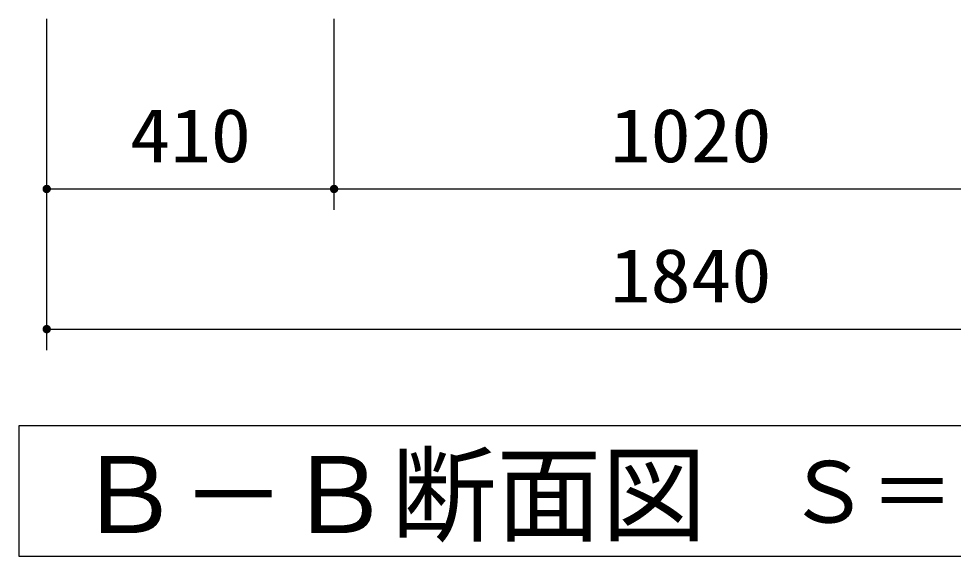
# Model space of a CAD drawing. Units: millimetres, scale not verified. Extents: x -8910 to 8910, y -6308 to 6308.
# Drawn here: x 598 to 1932, y -4833 to -4066 of the extents above; entities that cross this region are included whole.
import ezdxf
from ezdxf.enums import TextEntityAlignment as Align

# ---------------------------------------------------------------- set-up
doc = ezdxf.new("R2010")
doc.units = ezdxf.units.MM
doc.header["$LTSCALE"] = 30
for name, color, linetype, lineweight in [('0-1_製作', 5, 'Continuous', 25), ('0-6_機器', 2, 'Continuous', 25), ('0-A_寸法', 5, 'Continuous', 25)]:
    doc.layers.add(name, color=color, linetype=linetype, lineweight=lineweight)
doc.styles.add('ＭＳ ゴシック', font='')
doc.styles.get('ＭＳ ゴシック').set_extended_font_data('MS Gothic')

msp = doc.modelspace()

# ---------------------------------------------------------------- linework, layer by layer
at = {"layer": '0-1_製作', "color": 2}
for p, q in [((638.49, -4339.16), (638.49, -4066.18)), ((1048.49, -4339.16), (1048.49, -4066.18)), ((638.49, -4309.16), (1048.49, -4309.16)), ((1048.49, -4309.16), (2068.49, -4309.16))]:
    msp.add_line(p, q, dxfattribs=at)
at = {"layer": '0-1_製作'}
for points in [[(632.49, -4309.16), (638.49, -4303.16), (638.49, -4309.16)], [(632.5, -4308.79), (638.49, -4303.16), (632.49, -4309.16)], [(632.59, -4308.04), (638.49, -4303.16), (632.5, -4308.79)], [(632.78, -4307.31), (638.49, -4303.16), (632.59, -4308.04)], [(633.06, -4306.61), (638.49, -4303.16), (632.78, -4307.31)], [(633.42, -4305.95), (638.49, -4303.16), (633.06, -4306.61)], [(633.87, -4305.34), (638.49, -4303.16), (633.42, -4305.95)], [(634.38, -4304.79), (638.49, -4303.16), (633.87, -4305.34)], [(634.96, -4304.31), (638.49, -4303.16), (634.38, -4304.79)], [(635.6, -4303.9), (638.49, -4303.16), (634.96, -4304.31)], [(636.28, -4303.58), (638.49, -4303.16), (635.6, -4303.9)], [(637, -4303.35), (638.49, -4303.16), (636.28, -4303.58)], [(637, -4303.35), (637.74, -4303.21), (638.49, -4303.16)], [(638.49, -4303.16), (644.3, -4307.67), (638.49, -4309.16)], [(638.49, -4303.16), (644.07, -4306.95), (644.3, -4307.67)], [(638.49, -4303.16), (643.75, -4306.27), (644.07, -4306.95)], [(638.49, -4303.16), (643.34, -4305.64), (643.75, -4306.27)], [(638.49, -4303.16), (642.86, -4305.05), (643.34, -4305.64)], [(638.49, -4303.16), (642.31, -4304.54), (642.86, -4305.05)], [(638.49, -4303.16), (641.7, -4304.1), (642.31, -4304.54)], [(638.49, -4303.16), (641.04, -4303.73), (641.7, -4304.1)], [(638.49, -4303.16), (640.34, -4303.46), (641.04, -4303.73)], [(638.49, -4303.16), (639.61, -4303.27), (640.34, -4303.46)], [(638.49, -4303.16), (638.87, -4303.17), (639.61, -4303.27)], [(1042.49, -4309.16), (1048.49, -4303.16), (1048.49, -4309.16)], [(1042.5, -4308.79), (1048.49, -4303.16), (1042.49, -4309.16)], [(1042.6, -4308.04), (1048.49, -4303.16), (1042.5, -4308.79)], [(1042.78, -4307.31), (1048.49, -4303.16), (1042.6, -4308.04)], [(1043.06, -4306.61), (1048.49, -4303.16), (1042.78, -4307.31)], [(1043.42, -4305.95), (1048.49, -4303.16), (1043.06, -4306.61)], [(1043.87, -4305.34), (1048.49, -4303.16), (1043.42, -4305.95)], [(1044.38, -4304.79), (1048.49, -4303.16), (1043.87, -4305.34)], [(1044.96, -4304.31), (1048.49, -4303.16), (1044.38, -4304.79)], [(1045.6, -4303.9), (1048.49, -4303.16), (1044.96, -4304.31)], [(1046.28, -4303.58), (1048.49, -4303.16), (1045.6, -4303.9)], [(1046.28, -4303.58), (1047.74, -4303.21), (1048.49, -4303.16)], [(1047, -4303.35), (1047.74, -4303.21), (1046.28, -4303.58)], [(1048.49, -4303.16), (1054.3, -4307.67), (1048.49, -4309.16)], [(1048.49, -4303.16), (1054.07, -4306.95), (1054.3, -4307.67)], [(1048.49, -4303.16), (1053.75, -4306.27), (1054.07, -4306.95)], [(1048.49, -4303.16), (1053.34, -4305.64), (1053.75, -4306.27)], [(1048.49, -4303.16), (1052.86, -4305.05), (1053.34, -4305.64)], [(1048.49, -4303.16), (1052.31, -4304.54), (1052.86, -4305.05)], [(1048.49, -4303.16), (1051.7, -4304.1), (1052.31, -4304.54)], [(1048.49, -4303.16), (1051.04, -4303.73), (1051.7, -4304.1)], [(1048.49, -4303.16), (1050.34, -4303.46), (1051.04, -4303.73)], [(1048.49, -4303.16), (1049.61, -4303.27), (1050.34, -4303.46)], [(1048.49, -4303.16), (1048.87, -4303.17), (1049.61, -4303.27)], [(632.54, -4309.91), (632.49, -4309.16), (638.49, -4309.16)], [(632.54, -4309.91), (638.49, -4309.16), (632.68, -4310.65)], [(632.68, -4310.65), (638.49, -4309.16), (632.91, -4311.37)], [(632.91, -4311.37), (638.49, -4309.16), (633.23, -4312.05)], [(633.23, -4312.05), (638.49, -4309.16), (633.63, -4312.69)], [(633.63, -4312.69), (638.49, -4309.16), (634.11, -4313.27)], [(634.11, -4313.27), (638.49, -4309.16), (634.66, -4313.78)], [(634.66, -4313.78), (638.49, -4309.16), (635.27, -4314.23)], [(635.27, -4314.23), (638.49, -4309.16), (635.93, -4314.59)], [(635.93, -4314.59), (638.49, -4309.16), (636.63, -4314.87)], [(636.63, -4314.87), (638.49, -4309.16), (637.36, -4315.06)], [(637.36, -4315.06), (638.49, -4309.16), (638.11, -4315.15)], [(638.11, -4315.15), (638.49, -4309.16), (638.49, -4315.16)], [(638.49, -4309.16), (644.3, -4307.67), (644.44, -4308.41)], [(638.49, -4309.16), (644.44, -4308.41), (644.49, -4309.16)], [(638.49, -4309.16), (640.7, -4314.74), (638.49, -4315.16)], [(638.49, -4309.16), (641.38, -4314.42), (640.7, -4314.74)], [(638.49, -4309.16), (642.02, -4314.02), (641.38, -4314.42)], [(638.49, -4309.16), (642.6, -4313.54), (642.02, -4314.02)], [(638.49, -4309.16), (643.11, -4312.99), (642.6, -4313.54)], [(638.49, -4309.16), (643.55, -4312.38), (643.11, -4312.99)], [(638.49, -4309.16), (643.92, -4311.72), (643.55, -4312.38)], [(638.49, -4309.16), (644.19, -4311.02), (643.92, -4311.72)], [(638.49, -4309.16), (644.38, -4310.29), (644.19, -4311.02)], [(638.49, -4309.16), (644.48, -4309.54), (644.38, -4310.29)], [(638.49, -4309.16), (644.49, -4309.16), (644.48, -4309.54)], [(638.49, -4315.16), (640.7, -4314.74), (639.98, -4314.97)], [(638.49, -4315.16), (639.98, -4314.97), (639.24, -4315.11)], [(1042.54, -4309.91), (1042.49, -4309.16), (1048.49, -4309.16)], [(1042.54, -4309.91), (1048.49, -4309.16), (1042.68, -4310.65)], [(1042.68, -4310.65), (1048.49, -4309.16), (1042.91, -4311.37)], [(1042.91, -4311.37), (1048.49, -4309.16), (1043.23, -4312.05)], [(1043.23, -4312.05), (1048.49, -4309.16), (1043.64, -4312.69)], [(1043.64, -4312.69), (1048.49, -4309.16), (1044.12, -4313.27)], [(1044.12, -4313.27), (1048.49, -4309.16), (1044.66, -4313.78)], [(1044.66, -4313.78), (1048.49, -4309.16), (1045.27, -4314.23)], [(1045.27, -4314.23), (1048.49, -4309.16), (1045.93, -4314.59)], [(1045.93, -4314.59), (1048.49, -4309.16), (1046.64, -4314.87)], [(1046.64, -4314.87), (1048.49, -4309.16), (1047.37, -4315.06)], [(1047.37, -4315.06), (1048.49, -4309.16), (1048.11, -4315.15)], [(1048.11, -4315.15), (1048.49, -4309.16), (1048.49, -4315.16)], [(1048.49, -4309.16), (1054.3, -4307.67), (1054.44, -4308.41)], [(1048.49, -4309.16), (1054.44, -4308.41), (1054.49, -4309.16)], [(1048.49, -4309.16), (1051.38, -4314.42), (1048.49, -4315.16)], [(1048.49, -4309.16), (1052.02, -4314.02), (1051.38, -4314.42)], [(1048.49, -4309.16), (1052.6, -4313.54), (1052.02, -4314.02)], [(1048.49, -4309.16), (1053.11, -4312.99), (1052.6, -4313.54)], [(1048.49, -4309.16), (1053.56, -4312.38), (1053.11, -4312.99)], [(1048.49, -4309.16), (1053.92, -4311.72), (1053.56, -4312.38)], [(1048.49, -4309.16), (1054.2, -4311.02), (1053.92, -4311.72)], [(1048.49, -4309.16), (1054.38, -4310.29), (1054.2, -4311.02)], [(1048.49, -4309.16), (1054.48, -4309.54), (1054.38, -4310.29)], [(1048.49, -4309.16), (1054.49, -4309.16), (1054.48, -4309.54)], [(1048.49, -4315.16), (1051.38, -4314.42), (1050.7, -4314.74)], [(1048.49, -4315.16), (1050.7, -4314.74), (1049.24, -4315.11)], [(1049.24, -4315.11), (1050.7, -4314.74), (1049.98, -4314.97)]]:
    msp.add_solid(points, dxfattribs=at)
at = {"layer": '0-6_機器', "color": 3}
msp.add_lwpolyline([(2627.82, -4833.34), (2627.82, -4647.03), (598.49, -4647.03), (598.49, -4833.34)], close=True, dxfattribs=at)
at = {"layer": '0-A_寸法', "color": 2}
for p, q in [((638.49, -4539.16), (638.49, -4309.16)), ((638.49, -4509.16), (2478.49, -4509.16))]:
    msp.add_line(p, q, dxfattribs=at)
at = {"layer": '0-A_寸法'}
for points in [[(632.49, -4509.16), (638.49, -4503.16), (638.49, -4509.16)], [(632.5, -4508.79), (638.49, -4503.16), (632.49, -4509.16)], [(632.59, -4508.04), (638.49, -4503.16), (632.5, -4508.79)], [(632.78, -4507.31), (638.49, -4503.16), (632.59, -4508.04)], [(633.06, -4506.61), (638.49, -4503.16), (632.78, -4507.31)], [(633.42, -4505.95), (638.49, -4503.16), (633.06, -4506.61)], [(633.87, -4505.34), (638.49, -4503.16), (633.42, -4505.95)], [(634.38, -4504.79), (638.49, -4503.16), (633.87, -4505.34)], [(634.96, -4504.31), (638.49, -4503.16), (634.38, -4504.79)], [(635.6, -4503.9), (638.49, -4503.16), (634.96, -4504.31)], [(636.28, -4503.58), (638.49, -4503.16), (635.6, -4503.9)], [(637, -4503.35), (638.49, -4503.16), (636.28, -4503.58)], [(637, -4503.35), (637.74, -4503.21), (638.49, -4503.16)], [(638.49, -4503.16), (644.3, -4507.67), (638.49, -4509.16)], [(638.49, -4503.16), (644.07, -4506.95), (644.3, -4507.67)], [(638.49, -4503.16), (643.75, -4506.27), (644.07, -4506.95)], [(638.49, -4503.16), (643.34, -4505.64), (643.75, -4506.27)], [(638.49, -4503.16), (642.86, -4505.05), (643.34, -4505.64)], [(638.49, -4503.16), (642.31, -4504.54), (642.86, -4505.05)], [(638.49, -4503.16), (641.7, -4504.1), (642.31, -4504.54)], [(638.49, -4503.16), (641.04, -4503.73), (641.7, -4504.1)], [(638.49, -4503.16), (640.34, -4503.46), (641.04, -4503.73)], [(638.49, -4503.16), (639.61, -4503.27), (640.34, -4503.46)], [(638.49, -4503.16), (638.87, -4503.17), (639.61, -4503.27)], [(632.54, -4509.91), (632.49, -4509.16), (638.49, -4509.16)], [(632.54, -4509.91), (638.49, -4509.16), (632.68, -4510.65)], [(632.68, -4510.65), (638.49, -4509.16), (632.91, -4511.37)], [(632.91, -4511.37), (638.49, -4509.16), (633.23, -4512.05)], [(633.23, -4512.05), (638.49, -4509.16), (633.63, -4512.69)], [(633.63, -4512.69), (638.49, -4509.16), (634.11, -4513.27)], [(634.11, -4513.27), (638.49, -4509.16), (634.66, -4513.78)], [(634.66, -4513.78), (638.49, -4509.16), (635.27, -4514.23)], [(635.27, -4514.23), (638.49, -4509.16), (635.93, -4514.59)], [(635.93, -4514.59), (638.49, -4509.16), (636.63, -4514.87)], [(636.63, -4514.87), (638.49, -4509.16), (637.36, -4515.06)], [(637.36, -4515.06), (638.49, -4509.16), (638.11, -4515.15)], [(638.11, -4515.15), (638.49, -4509.16), (638.49, -4515.16)], [(638.49, -4509.16), (644.3, -4507.67), (644.44, -4508.41)], [(638.49, -4509.16), (644.44, -4508.41), (644.49, -4509.16)], [(638.49, -4509.16), (640.7, -4514.74), (638.49, -4515.16)], [(638.49, -4509.16), (641.38, -4514.42), (640.7, -4514.74)], [(638.49, -4509.16), (642.02, -4514.02), (641.38, -4514.42)], [(638.49, -4509.16), (642.6, -4513.54), (642.02, -4514.02)], [(638.49, -4509.16), (643.11, -4512.99), (642.6, -4513.54)], [(638.49, -4509.16), (643.55, -4512.38), (643.11, -4512.99)], [(638.49, -4509.16), (643.92, -4511.72), (643.55, -4512.38)], [(638.49, -4509.16), (644.19, -4511.02), (643.92, -4511.72)], [(638.49, -4509.16), (644.38, -4510.29), (644.19, -4511.02)], [(638.49, -4509.16), (644.48, -4509.54), (644.38, -4510.29)], [(638.49, -4509.16), (644.49, -4509.16), (644.48, -4509.54)], [(638.49, -4515.16), (640.7, -4514.74), (639.98, -4514.97)], [(638.49, -4515.16), (639.98, -4514.97), (639.24, -4515.11)]]:
    msp.add_solid(points, dxfattribs=at)

# ---------------------------------------------------------------- texts
at = {"layer": '0-1_製作', "color": 4, "style": 'ＭＳ ゴシック', "width": 1.1}
for s, p in [('410', (757.24, -4294.16)), ('1020', (1442.24, -4294.16))]:
    msp.add_text(s, height=76.98, dxfattribs=at).set_placement(p, align=Align.BOTTOM_LEFT)
at = {"layer": '0-6_機器', "color": 4, "style": 'ＭＳ ゴシック'}
for s, height, p in [('Ｂ－Ｂ断面図', 110, (679.73, -4833.31)), ('Ｓ＝１／３０', 87.98, (1693.29, -4811.64))]:
    msp.add_text(s, height=height, dxfattribs=at).set_placement(p, align=Align.BOTTOM_LEFT)
at = {"layer": '0-A_寸法', "color": 4, "style": 'ＭＳ ゴシック', "width": 1.1}
msp.add_text('1840', height=76.98, dxfattribs=at).set_placement((1442.24, -4494.16), align=Align.BOTTOM_LEFT)

doc.saveas('drawing.dxf')
